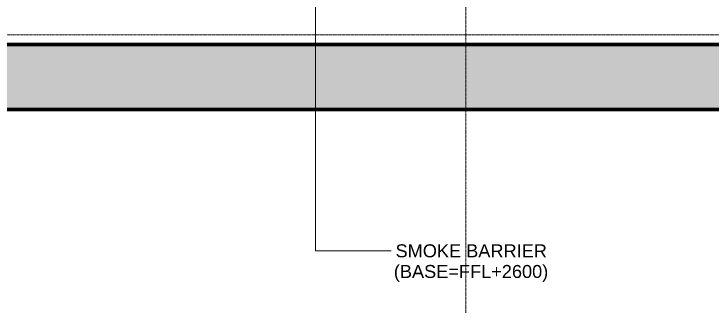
# Model space of a CAD drawing. Header units: millimetres. Extents: x -795739 to -715748, y -34378 to 22353.
# Drawn here: x -755112 to -739003, y -10581 to -3837 of the extents above; entities that cross this region are included whole.
import ezdxf

# ---------------------------------------------------------------- set-up
doc = ezdxf.new("R2010")
doc.units = ezdxf.units.MM
doc.linetypes.add('DPA_Grid _ Level 100', pattern=[10, 5.5, -1.6, 1.3, -1.6])
for name, color, linetype, lineweight in [('A-FLOR-E', 2, 'Continuous', 35), ('A-WALL', 5, 'Continuous', 35), ('A-WALL-PATT', 1, 'Continuous', 9), ('G-ANNO-TEXT', 3, 'Continuous', 9), ('S-GRID', 251, 'Continuous', 9)]:
    doc.layers.add(name, color=color, linetype=linetype, lineweight=lineweight)
doc.styles.add('Arial_2', font='arial.ttf', dxfattribs={"height": 300})

# ---------------------------------------------------------------- blocks, each defined once
blk = doc.blocks.new('*U1241')
at = {"layer": 'S-GRID', "linetype": 'DPA_Grid _ Level 100'}
for p, q in [((34200, -21374.7), (34200, 16961.2)), ((57901.1, -7900), (-15767.8, -7900))]:
    blk.add_line(p, q, dxfattribs=at)

msp = doc.modelspace()

# ---------------------------------------------------------------- hatches: boundary and pattern name
at = {"layer": 'A-WALL-PATT', "lineweight": 9}
h = msp.add_hatch(dxfattribs=at)
h.set_pattern_fill('FP_1', color=256, style=0, pattern_type=2)
h.set_pattern_definition([(50, (0, 0), (728.7365, -63.7558), [76.2, -838.2]), (355, (0, 0), (-140.9716, 764.2276), [60.96, -670.56]), (100.451, (60.7, -5.3), (587.77, 700.46675), [64.76, -712.36]), (46.184, (0, 203.2), (1084.3162, -168.171), [114.3, -1257.3]), (96.636, (90.4, 189.2), (949.6099, 989.7098), [97.14, -1068.54]), (351.184, (0, 203.2), (949.6206, 989.7012), [91.44, -1005.84]), (21, (101.6, 152.4), (606.45787, -409.06057), [76.2, -838.2]), (326, (101.6, 152.4), (247.20834, 736.7529), [60.96, -670.56]), (71.451, (152.14, 118.3), (853.66825, 327.6855), [64.76, -712.36]), (37.5, (0, 0), (12.35469, 338.22012), [33.528, -628.904, 33.528, -647.192, -673.1]), (37.5, (0, 0), (12.35469, 338.22012), [-1343.152, 33.528, -639.572]), (7.5, (0, 0), (267.27887, 400.72213), [33.528, -354.584, 33.528, -613.664, -256.54]), (7.5, (0, 0), (267.27887, 400.72213), [-1035.304, 33.528, -223.012]), (327.5, (-226.57, 0), (542.36333, -22.91534), [33.528, -220.472, 33.528, -758.952, -1051.56]), (327.5, (-226.57, 0), (542.36333, -22.91534), [-1046.48, 33.528, -1018.032]), (317.5, (-328.17, 0), (592.51696, 101.7071), [33.528, -296.672, 33.528, -492.76, -746.76]), (317.5, (-328.17, 0), (592.51696, 101.7071), [-856.488, 33.528, -713.232])])
h.paths.add_polyline_path([(-720978, -6041), (-720978, -4541), (-790484, -4541), (-790484, -6041), (-755731, -6041)])

# ---------------------------------------------------------------- linework, layer by layer
at = {"layer": 'A-FLOR-E'}
msp.add_line((-790484, -4541), (-720978, -4541), dxfattribs=at)
at = {"layer": 'A-WALL', "color": 7, "lineweight": 70}
for p, q in [((-790484, -4541), (-720978, -4541)), ((-720978, -6041), (-790484, -6041))]:
    msp.add_line(p, q, dxfattribs=at)
at = {"layer": 'G-ANNO-TEXT', "color": 10}
for p, q in [((-748151, 4510), (-748151, -9306)), ((-748151, -9306), (-746565, -9306)), ((-746565, -9306), (-746406, -9306))]:
    msp.add_line(p, q, dxfattribs=at)

# ---------------------------------------------------------------- block references
msp.add_blockref('*U1241', (-778882, 3579))

# ---------------------------------------------------------------- texts
at = {"layer": 'G-ANNO-TEXT', "color": 7, "char_height": 300, "attachment_point": 1, "style": 'Arial_2'}
for s, insert, width in [('SMOKE BARRIER ', (-746306, -9156), 4433.33), ('(BASE=FFL+2600)', (-746346, -9633), 4377.21)]:
    msp.add_mtext(s, dxfattribs=dict(at, insert=insert, width=width))

doc.saveas('drawing.dxf')
